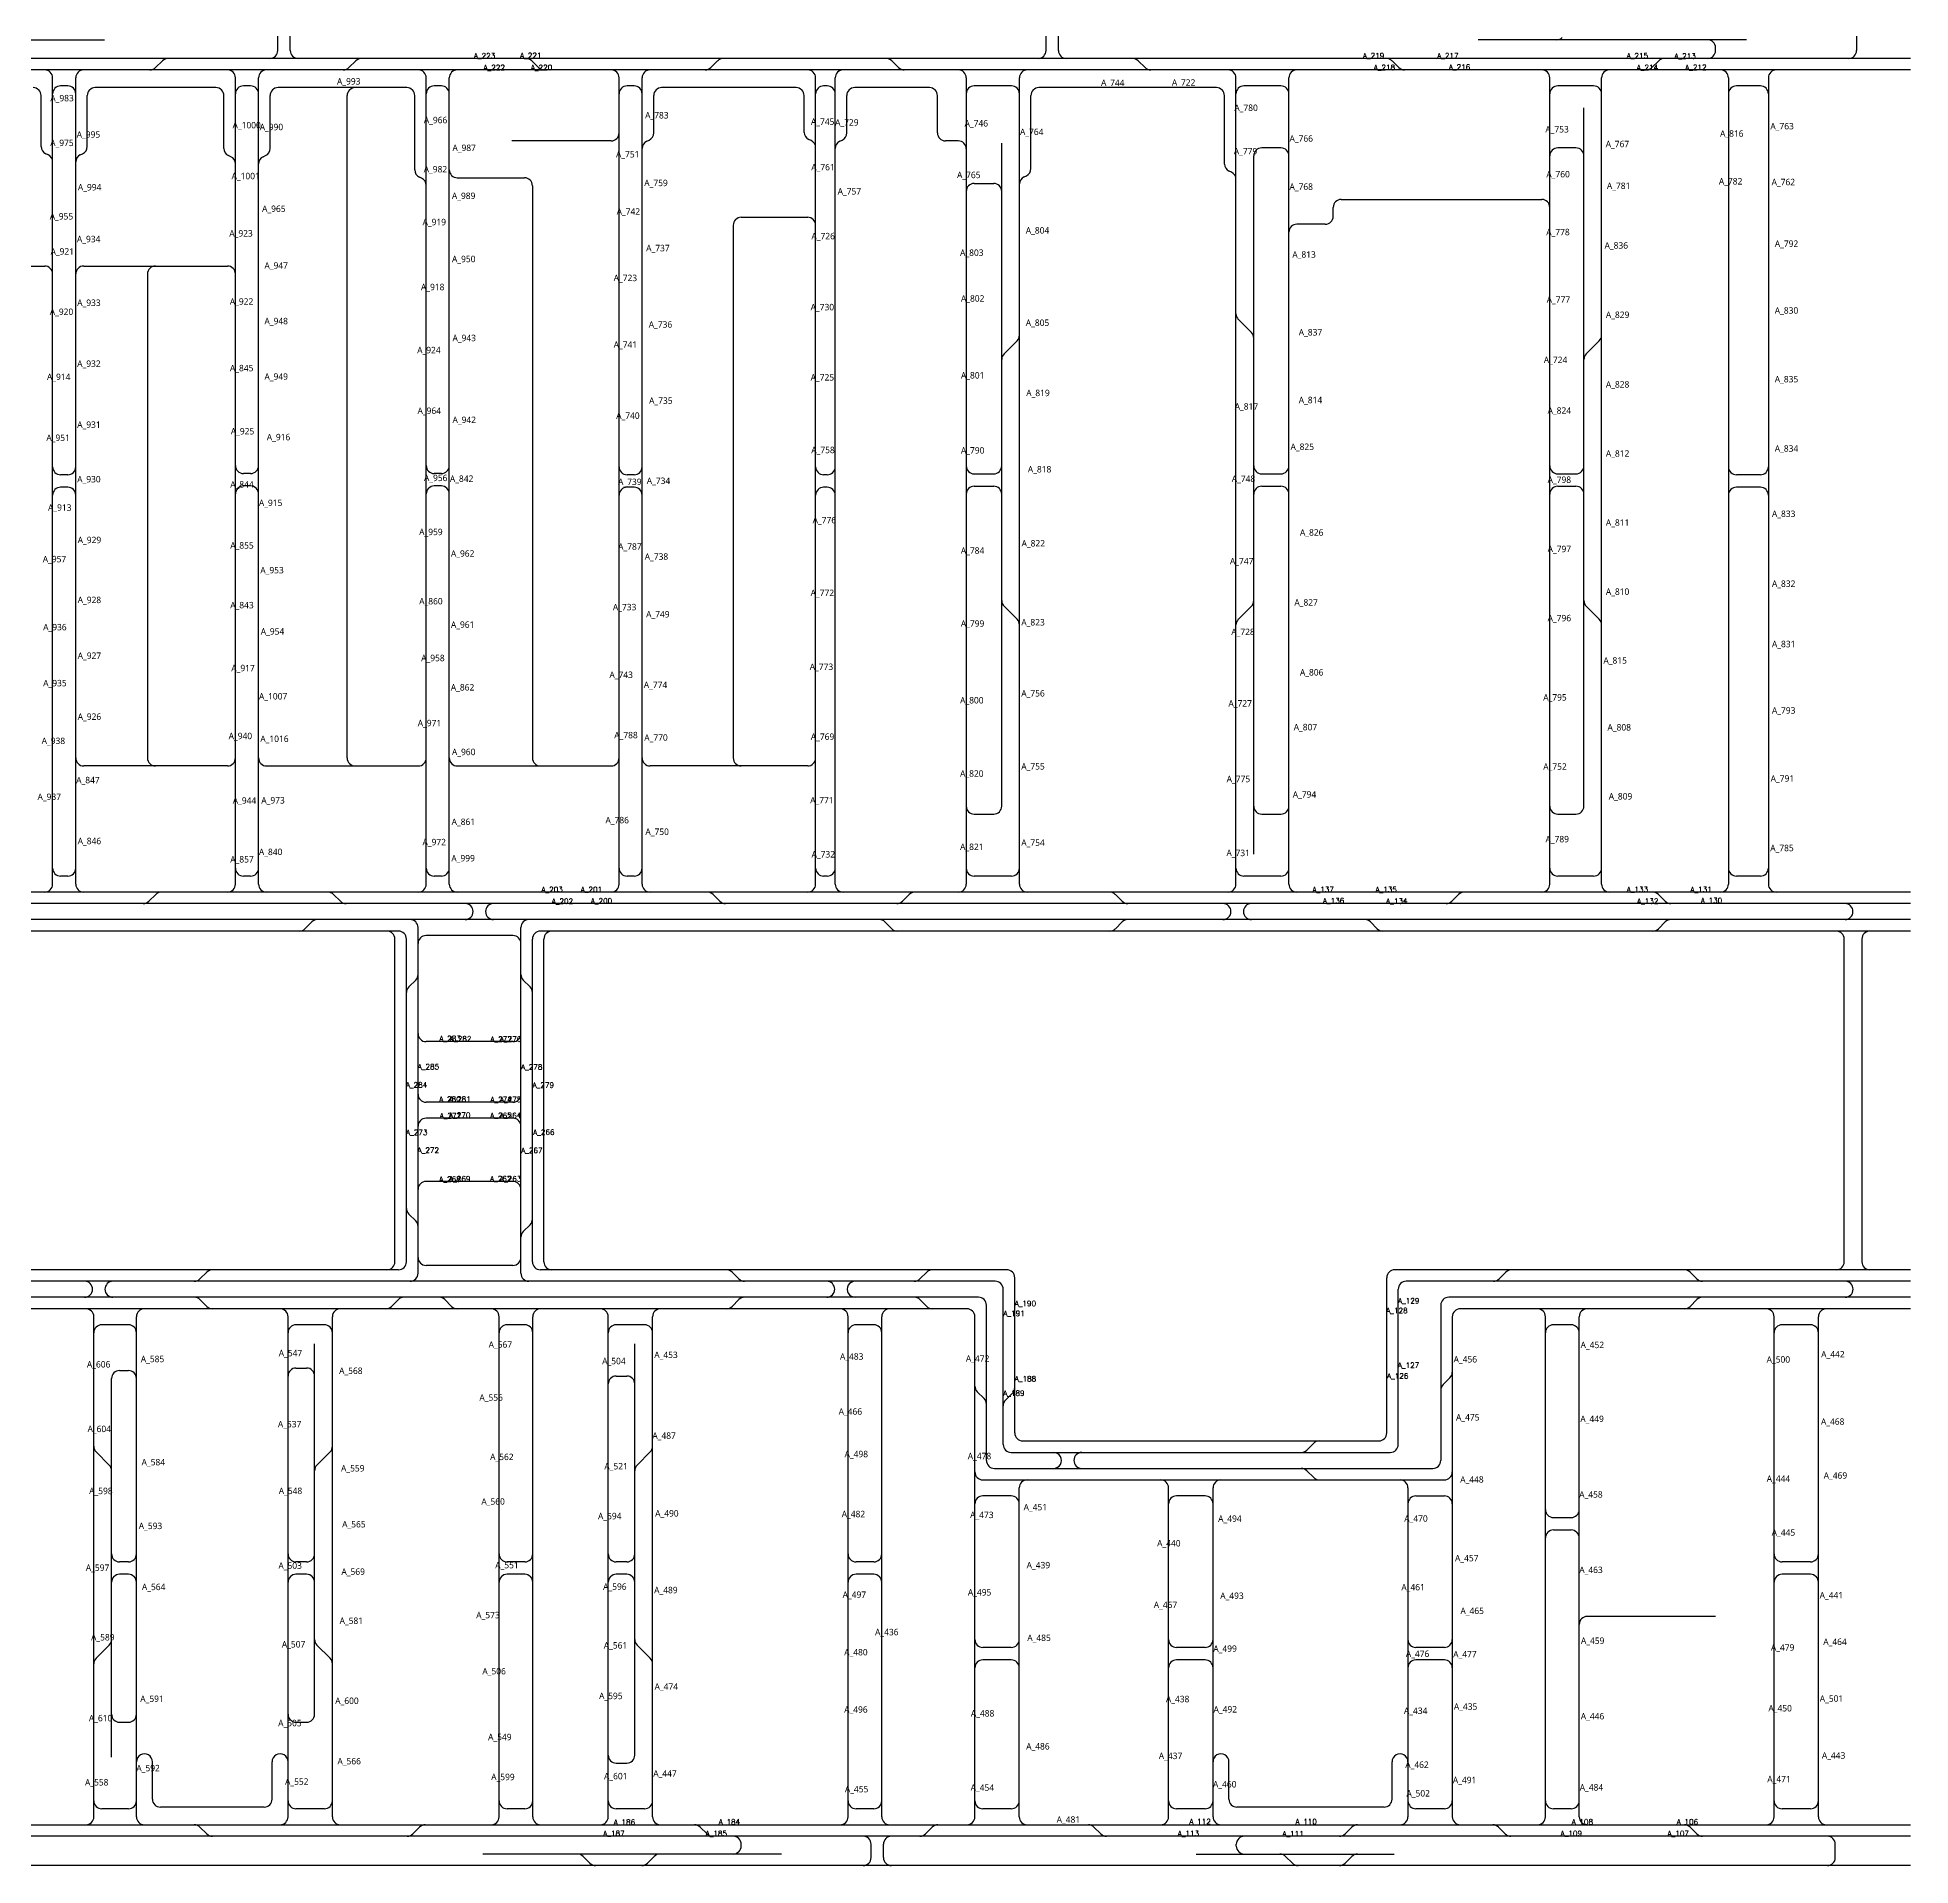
# Model space of a CAD drawing. Header units: millimetres. Extents: x 250 to 269971, y 125 to 199400.
# Drawn here: x 164363 to 269957, y 250 to 103350 of the extents above; entities that cross this region are included whole.
import ezdxf

# ---------------------------------------------------------------- set-up
doc = ezdxf.new("R2010")
doc.units = ezdxf.units.MM
doc.layers.add('_자동화_RJE_TEXT_STK(190519)', color=6, linetype='Continuous', lineweight=25)
for name, color, linetype in [('L2_AMHS_Rail Center(P2L 7F Lower)', 42, 'Continuous'), ('L3_SEMES_TL_RJE_TEXT', 7, 'Continuous'), ('설비코드', 7, 'Continuous')]:
    doc.layers.add(name, color=color, linetype=linetype)
doc.styles.add('USER1', font='TXT.SHX')
doc.styles.add('맑은고딕', font='malgun.ttf')

msp = doc.modelspace()

# ---------------------------------------------------------------- linework, layer by layer
at = {"layer": 'L2_AMHS_Rail Center(P2L 7F Lower)'}
for p, q in [((153361, 103218), (168144, 103218)), ((177913, 102618), (177913, 103418)), ((178613, 102618), (178613, 103418)), ((221220, 102618), (221220, 103418)), ((221920, 102618), (221920, 103418)), ((260701, 103218), (245573, 103218)), ((258966, 102618), (258966, 102768)), ((266917, 103418), (266917, 102618)), ((269957, 102168), (3550, 102168)), ((269957, 101518), (4200, 101518)), ((171025, 101650), (171410, 102036)), ((181924, 101650), (182309, 102036)), ((192610, 101650), (192225, 102036)), ((202325, 101650), (202709, 102036)), ((212910, 101650), (212525, 102036)), ((226801, 101650), (226416, 102036)), ((241109, 101650), (240725, 102036)), ((255376, 101650), (255761, 102036)), ((165220, 55600), (165220, 101068)), ((166070, 100618), (165670, 100618)), ((166520, 55600), (166520, 101068)), ((174426, 100518), (167620, 100518)), ((175526, 55600), (175526, 101068)), ((176376, 100618), (175976, 100618)), ((176826, 55600), (176826, 101068)), ((185182, 100518), (177926, 100518)), ((186282, 55600), (186282, 101068)), ((187132, 100618), (186732, 100618)), ((187582, 55600), (187582, 101068)), ((197152, 55600), (197152, 101068)), ((198002, 100618), (197602, 100618)), ((198452, 55600), (198452, 101068)), ((207134, 100518), (199552, 100518)), ((208234, 55600), (208234, 101068)), ((208884, 100618), (208684, 100618)), ((209334, 55600), (209334, 101068)), ((214651, 100518), (210434, 100518)), ((216721, 101068), (216721, 55600)), ((219271, 100618), (217171, 100618)), ((219721, 55600), (219721, 101068)), ((230830, 100518), (220821, 100518)), ((231930, 55600, 512), (231930, 101068, 512)), ((234460, 100618, 512), (232380, 100618, 512)), ((234910, 55600, 512), (234910, 101068, 512)), ((249622, 55600), (249622, 101068)), ((252092, 100618), (250072, 100618)), ((252542, 55600), (252542, 101068)), ((259694, 101068), (259694, 55600)), ((261492, 100618), (260144, 100618)), ((261942, 101068), (261942, 55600)), ((164570, 97203), (164570, 100068)), ((167170, 97203), (167170, 100068)), ((174876, 97092), (174876, 100068)), ((177476, 97092), (177476, 100068)), ((181822, 62713, 8826), (181822, 100068, 8826)), ((185632, 95877), (185632, 100068)), ((199102, 97968), (199102, 100068)), ((207584, 97998), (207584, 100068)), ((209984, 97968), (209984, 100068)), ((215101, 97968), (215101, 100068)), ((220371, 95962), (220371, 100068)), ((231280, 96211, 512), (231280, 100068, 512)), ((251542, 60000), (251542, 99383)), ((196702, 97518), (191100, 97518)), ((198712, 97499), (198842, 97560)), ((207974, 97529), (207844, 97590)), ((209594, 97499), (209724, 97560)), ((216271, 97518), (215551, 97518)), ((218721, 60000), (218721, 97383)), ((164961, 96734), (164830, 96795)), ((166780, 96734), (166911, 96795)), ((175266, 96624), (175136, 96684)), ((177086, 96624), (177216, 96684)), ((232930, 57285, 512), (232930, 96668, 512)), ((234460, 97118, 512), (233380, 97118, 512)), ((251092, 97118), (250072, 97118)), ((186022, 95409), (185892, 95470)), ((188032, 95439), (191815, 95439)), ((217171, 95118), (218271, 95118)), ((219980, 95493), (220111, 95554)), ((231670, 95743, 512), (231540, 95804, 512)), ((192265, 94989), (192265, 62713)), ((237862, 94216), (249172, 94216)), ((204039, 93206), (207784, 93206)), ((237412, 93267), (237412, 93766)), ((203589, 92756, 4503), (203589, 62713, 4503)), ((236962, 92817), (235360, 92817)), ((156224, 90459), (164770, 90459)), ((166970, 90459, -22), (175076, 90459)), ((170562, 90009), (170562, 62713)), ((232062, 87443, 512), (232798, 86707, 512)), ((218852, 85507), (219589, 86243)), ((251673, 85507), (252410, 86243)), ((166070, 78684), (165670, 78684)), ((176376, 78754), (175976, 78754)), ((187132, 78754), (186732, 78754)), ((198002, 78684), (197602, 78684)), ((208884, 78684), (208684, 78684)), ((217171, 78739), (218271, 78739)), ((233380, 78739, 512), (234460, 78739, 512)), ((250072, 78739), (251092, 78739)), ((261492, 78684), (260144, 78684)), ((261948, 78684), (261942, 78684)), ((166070, 77984), (165670, 77984)), ((176376, 78054), (175976, 78054)), ((187132, 78054), (186732, 78054)), ((198002, 77984), (197602, 77984)), ((208884, 77984), (208684, 77984)), ((217171, 78039), (218271, 78039)), ((233380, 78039, 512), (234460, 78039, 512)), ((250072, 78039), (251092, 78039)), ((261492, 77984), (260144, 77984)), ((218852, 71271), (219589, 70534)), ((232062, 70534, 512), (232798, 71271, 512)), ((251673, 71271), (252410, 70534)), ((175076, 62263), (166970, 62263)), ((177276, 62263), (185832, 62263)), ((188032, 62263), (196702, 62263)), ((207784, 62263), (198902, 62263)), ((217171, 59550), (218271, 59550)), ((233380, 59550, 512), (234460, 59550, 512)), ((250072, 59550), (251092, 59550)), ((166070, 56050), (165670, 56050)), ((176376, 56050), (175976, 56050)), ((187132, 56050), (186732, 56050)), ((198002, 56050), (197602, 56050)), ((208884, 56050), (208684, 56050)), ((219271, 56050), (217171, 56050)), ((234460, 56050, 512), (232380, 56050, 512)), ((252092, 56050), (250072, 56050)), ((261492, 56050), (260144, 56050)), ((261942, 56050), (261942, 56050)), ((269957, 55150), (12617, 55150)), ((170642, 54632), (171027, 55018)), ((181442, 54632), (181057, 55018)), ((202835, 54632), (202450, 55018)), ((213125, 54632), (213509, 55018)), ((225513, 54632), (225128, 55018)), ((244090, 54632), (244475, 55018)), ((256133, 54632), (255749, 55018)), ((269957, 54500), (13267, 54500)), ((269957, 53600), (13267, 53600)), ((184717, 52950), (127917, 52950)), ((179444, 53082), (179829, 53468)), ((185817, 33650), (185817, 53150)), ((191617, 33650), (191617, 53150)), ((269957, 52950), (192717, 52950)), ((212522, 53082), (212137, 53468)), ((225128, 53082), (225513, 53468)), ((239895, 53082), (239510, 53468)), ((255748, 53082), (256133, 53468)), ((184517, 34300), (184517, 52500)), ((185167, 34300), (185167, 52500)), ((191167, 52700), (186267, 52700)), ((192267, 34300), (192267, 52500)), ((192917, 34300), (192917, 52500)), ((266217, 34300), (266217, 52500)), ((267217, 52500), (267217, 34300)), ((185685, 50192), (185299, 49808)), ((191749, 50192), (192135, 49808)), ((191167, 46717), (186267, 46717)), ((191167, 43300), (186267, 43300)), ((191167, 42400), (186267, 42400)), ((191167, 38833), (186267, 38833)), ((185299, 36992), (185685, 36608)), ((192135, 36392), (191749, 36008)), ((184717, 33850), (127917, 33850)), ((191167, 34100), (186267, 34100)), ((219005, 33850), (192717, 33850)), ((269957, 33850), (240878, 33850)), ((218355, 33200), (34894, 33200)), ((173524, 33332), (173909, 33718)), ((203909, 33332), (203524, 33718)), ((214112, 33332), (214496, 33718)), ((218805, 24000), (218805, 32750)), ((219455, 24650), (219455, 33400)), ((240428, 24650), (240428, 33400)), ((241078, 24000), (241078, 32750)), ((269957, 33200), (241528, 33200)), ((247144, 33718), (246759, 33332)), ((257525, 33718), (257909, 33332)), ((217408, 32300), (34894, 32300)), ((173910, 31782), (173525, 32168)), ((184325, 31782), (184709, 32168)), ((187710, 31782), (187325, 32168)), ((203525, 31782), (203909, 32168)), ((214112, 32168), (214496, 31782)), ((217858, 23100), (217858, 31850)), ((243476, 31850), (243476, 23100)), ((269957, 32300), (243926, 32300)), ((257909, 32168), (257525, 31782)), ((216758, 31650), (33994, 31650)), ((167541, 3000), (167541, 31200)), ((169491, 30750), (167991, 30750)), ((169941, 3000), (169941, 31200)), ((178488, 3000), (178488, 31200)), ((180538, 30750), (178938, 30750)), ((180988, 3000), (180988, 31200)), ((190386, 3000), (190386, 31200)), ((191836, 30750), (190836, 30750)), ((192286, 3000), (192286, 31200)), ((196538, 3000), (196538, 31200)), ((198588, 30750, -3583), (196988, 30750, -3583)), ((199038, 3000), (199038, 31200)), ((210059, 3000), (210059, 31200)), ((211509, 30750), (210509, 30750)), ((211959, 3000), (211959, 31200)), ((217208, 22450), (217208, 31200)), ((244126, 31200), (244126, 3000)), ((269957, 31650), (244576, 31650)), ((249377, 3000, 1819), (249377, 31200, 1819)), ((250827, 30750, 1819), (249827, 30750, 1819)), ((251277, 3000), (251277, 31200)), ((262267, 3000), (262267, 31200)), ((264317, 30750), (262717, 30750)), ((264767, 3000), (264767, 31200)), ((179988, 8782), (179988, 29674)), ((198038, 6480), (198038, 29674)), ((168541, 6367), (168541, 27719)), ((168991, 28169), (169491, 28169)), ((178938, 28309), (179538, 28309)), ((196988, 27859, -3583), (197588, 27859, -3583)), ((243994, 27756), (243609, 27372)), ((217726, 26588), (217340, 26973)), ((219323, 26886), (218937, 26501)), ((168409, 22838), (167673, 23575)), ((180120, 22838), (180856, 23575)), ((198170, 22838), (198907, 23575)), ((219255, 23550), (240628, 23550)), ((219905, 24200), (239978, 24200)), ((236309, 24068), (235925, 23682)), ((217208, 3000), (217208, 22450)), ((218308, 22650), (243026, 22650)), ((236309, 22132), (235925, 22518)), ((217658, 22000), (243676, 22000)), ((219708, 3000), (219708, 21550)), ((228128, 3000), (228128, 21550)), ((230634, 3000), (230634, 21550)), ((241626, 21550), (241626, 3000)), ((219258, 21100), (217658, 21100)), ((230184, 21100), (228578, 21100)), ((242076, 21100), (243676, 21100)), ((249827, 19875), (250827, 19875)), ((249827, 19175), (250827, 19175)), ((169491, 17375), (168991, 17375)), ((179538, 17375), (178938, 17375)), ((191836, 17375), (190836, 17375)), ((197588, 17375, -3583), (196988, 17375, -3583)), ((211509, 17375), (210509, 17375)), ((264317, 17375), (262717, 17375)), ((169491, 16675), (168991, 16675)), ((179538, 16675), (178938, 16675)), ((191836, 16675), (190836, 16675)), ((197588, 16675, -3583), (196988, 16675, -3583)), ((211509, 16675), (210509, 16675)), ((264317, 16675), (262717, 16675)), ((258956, 14298), (251727, 14298)), ((167673, 11944), (168409, 12681)), ((180856, 11944), (180120, 12681)), ((198907, 11944), (198170, 12681)), ((219258, 12550), (217658, 12550)), ((219258, 11850), (217658, 11850)), ((230184, 12550), (228578, 12550)), ((230184, 11850), (228578, 11850)), ((243676, 12550), (242074, 12550)), ((243676, 11850), (242074, 11850)), ((168991, 8332), (169491, 8332)), ((178938, 8332), (179538, 8332)), ((170841, 4000), (170841, 6100)), ((177588, 4000), (177588, 6100)), ((196988, 6030), (197588, 6030)), ((231534, 4000), (231534, 6100)), ((240726, 4000), (240726, 6100)), ((169491, 3450), (167991, 3450)), ((177138, 3550), (171291, 3550)), ((180538, 3450), (178938, 3450)), ((191836, 3450), (190836, 3450)), ((198588, 3450, -3583), (196988, 3450, -3583)), ((211509, 3450), (210509, 3450)), ((219258, 3450), (217658, 3450)), ((230184, 3450), (228578, 3450)), ((240276, 3550), (231984, 3550)), ((243676, 3450), (242076, 3450)), ((250827, 3450, 1819), (249827, 3450, 1819)), ((264317, 3450), (262717, 3450)), ((34817, 2550), (269957, 2550)), ((173909, 2032), (173525, 2418)), ((185525, 2032), (185909, 2418)), ((202110, 2032), (201725, 2418)), ((214424, 2032), (214809, 2418)), ((224309, 2032), (223925, 2418)), ((238078, 2032), (238463, 2418)), ((247110, 2032), (246725, 2418)), ((257910, 2032), (257525, 2418)), ((269957, 1900), (38617, 1900)), ((204035, 1349), (204035, 1450)), ((211357, 700), (211357, 1450)), ((212057, 700), (212057, 1450)), ((231949, 1349), (231949, 1450)), ((265717, 699), (265717, 1450)), ((269957, 250), (33917, 250)), ((206300, 900), (189463, 900)), ((195509, 382), (195124, 768)), ((198751, 382), (199136, 768)), ((229684, 900), (240849, 900)), ((235109, 382), (234725, 768)), ((238078, 382), (238464, 768))]:
    msp.add_line(p, q, dxfattribs=at)
for centre, start, end in [((177463, 102618), 270, 0), ((179063, 102618), 180, 270), ((220770, 102618), 270, 0), ((222370, 102618), 180, 270), ((250006, 103668), 270, 314.99855), ((258516, 102768), 0, 90), ((258516, 102618), 270, 0), ((266467, 102618), 270, 0), ((164770, 101068), 0, 90), ((166970, 101068), 90, 180), ((170706, 101968), 270, 315.06019), ((171728, 101718), 90, 135.06019), ((175076, 101068), 0, 90), ((177276, 101068), 90, 180), ((181606, 101968), 270, 315.06019), ((182628, 101718), 90, 135.06019), ((185832, 101068), 0, 90), ((188032, 101068), 90, 180), ((191906, 101718), 44.93981, 90), ((192928, 101968), 224.93981, 270), ((196702, 101068), 0, 90), ((198902, 101068), 90, 180), ((202006, 101968), 270, 315.06019), ((203028, 101718), 90, 135.06019), ((207784, 101068), 0, 90), ((209784, 101068), 90, 180), ((212206, 101718), 44.93981, 90), ((213228, 101968), 224.93981, 270), ((216271, 101068), 0, 90), ((220171, 101068), 90, 180), ((226098, 101718), 44.93981, 90), ((227120, 101968), 224.93981, 270), ((231480, 101068, 512), 0, 90), ((235360, 101068, 512), 90, 180), ((240406, 101718), 44.93981, 90), ((241428, 101968), 224.93981, 270), ((249172, 101068), 0, 90), ((252992, 101068), 90, 180), ((255058, 101968), 270, 315.06019), ((256080, 101718), 90, 135.06019), ((259244, 101068), 0, 90), ((262392, 101068), 90, 180), ((164120, 100068), 0, 90), ((165670, 100168), 90, 180), ((166070, 100168), 0, 90), ((167620, 100068), 90, 180), ((174426, 100068), 0, 90), ((175976, 100168), 90, 180), ((176376, 100168), 0, 90), ((177926, 100068), 90, 180), ((182272, 100068, 8826), 90, 180), ((185182, 100068), 0, 90), ((186732, 100168), 90, 180), ((187132, 100168), 0, 90), ((197602, 100168), 90, 180), ((198002, 100168), 0, 90), ((199552, 100068), 90, 180), ((207134, 100068), 0, 90), ((208684, 100168), 90, 180), ((208884, 100168), 0, 90), ((210434, 100068), 90, 180), ((214651, 100068), 0, 90), ((217171, 100168), 90, 180), ((219271, 100168), 0, 90), ((220821, 100068), 90, 180), ((230830, 100068), 0, 90), ((232380, 100168, 512), 90, 180), ((234460, 100168, 512), 0, 90), ((250072, 100168), 90, 180), ((252092, 100168), 0, 90), ((260144, 100168), 90, 180), ((261492, 100168), 0, 90), ((165020, 97203), 180, 245), ((166720, 97203), 295, 0), ((196702, 97968), 270, 0), ((198902, 97092), 115, 180), ((198652, 97968), 295, 0), ((208034, 97998), 180, 245), ((207784, 97122), 0, 65), ((209784, 97092), 115, 180), ((209534, 97968), 295, 0), ((215551, 97968), 180, 270), ((216271, 97068), 0, 90), ((164770, 96327), 0, 65), ((166970, 96327), 115, 180), ((175326, 97092), 180, 245), ((175076, 96216), 0, 65), ((177276, 96216), 115, 180), ((177026, 97092), 295, 0), ((231730, 96212, 512), 180, 245), ((233380, 96668, 512), 90, 180), ((234460, 96668, 512), 0, 90), ((250072, 96668), 90, 180), ((251092, 96668), 0, 90), ((186082, 95877), 180, 245), ((185832, 95001), 0, 65), ((188032, 95889), 180, 270), ((191815, 94989), 0, 90), ((217171, 94668), 90, 180), ((218271, 94668), 0, 90), ((220171, 95085), 115, 180), ((219921, 95962), 295, 0), ((231480, 95335, 512), 0, 65), ((237862, 93766), 90, 180), ((249172, 93766), 0, 90), ((204039, 92756, 4503), 90, 180), ((207784, 92756), 0, 90), ((236962, 93267), 270, 0), ((235360, 92367, 512), 90, 180), ((164770, 90009), 0, 90), ((166970, 90009), 90, 180), ((171012, 90009), 90, 180), ((175076, 90009), 0, 90), ((232380, 87762, 512), 180, 224.99988), ((232480, 86389, 512), 0, 44.99988), ((219271, 86562), 315.00012, 0), ((252092, 86562), 315.00012, 0), ((219171, 85189), 135.00012, 180), ((251992, 85189), 135.00012, 180), ((175976, 79204), 180, 270), ((176376, 79204), 270, 0), ((186732, 79204), 180, 270), ((187132, 79204), 270, 0), ((165670, 79134), 180, 270), ((166070, 79134), 270, 0), ((197602, 79134), 180, 270), ((198002, 79134), 270, 0), ((208684, 79134), 180, 270), ((208884, 79134), 270, 0), ((217171, 79189), 180, 270), ((218271, 79189), 270, 0), ((233380, 79189, 512), 180, 270), ((234460, 79189, 512), 270, 0), ((250072, 79189), 180, 270), ((251092, 79189), 270, 0), ((260144, 79134), 180, 270), ((261492, 79134), 270, 0), ((165670, 77534), 90, 180), ((166070, 77534), 0, 90), ((175976, 77604), 90, 180), ((176376, 77604), 0, 90), ((186732, 77604), 90, 180), ((187132, 77604), 0, 90), ((197602, 77534), 90, 180), ((198002, 77534), 0, 90), ((208684, 77534), 90, 180), ((208884, 77534), 0, 90), ((217171, 77589), 90, 180), ((218271, 77589), 0, 90), ((233380, 77589, 512), 90, 180), ((234460, 77589, 512), 0, 90), ((250072, 77589), 90, 180), ((251092, 77589), 0, 90), ((260144, 77534), 90, 180), ((261492, 77534), 0, 90), ((219171, 71589), 180, 224.99988), ((232480, 71589, 512), 315.00012, 0), ((251992, 71589), 180, 224.99988), ((219271, 70216), 0, 44.99988), ((232380, 70216, 512), 135.00012, 180), ((252092, 70216), 0, 44.99988), ((166970, 62713), 180, 270), ((171012, 62713), 180, 270), ((175076, 62713), 270, 0), ((177276, 62713), 180, 270), ((182272, 62713, 8826), 180, 270), ((185832, 62713), 270, 0), ((188032, 62713), 180, 270), ((192715, 62713), 180, 270), ((196702, 62713), 270, 0), ((198902, 62713, -30362), 180, 270), ((204039, 62713, 4503), 180, 270), ((207784, 62713), 270, 0), ((217171, 60000), 180, 270), ((218271, 60000), 270, 0), ((233380, 60000, 512), 180, 270), ((234460, 60000, 512), 270, 0), ((250072, 60000), 180, 270), ((251092, 60000), 270, 0), ((165670, 56500), 180, 270), ((166070, 56500), 270, 0), ((175976, 56500), 180, 270), ((176376, 56500), 270, 0), ((186732, 56500), 180, 270), ((187132, 56500), 270, 0), ((197602, 56500), 180, 270), ((198002, 56500), 270, 0), ((208684, 56500), 180, 270), ((208884, 56500), 270, 0), ((217171, 56500), 180, 270), ((219271, 56500), 270, 0), ((232380, 56500, 512), 180, 270), ((234460, 56500, 512), 270, 0), ((250072, 56500), 180, 270), ((252092, 56500), 270, 0), ((260144, 56500), 180, 270.00017), ((261492, 56500), 270.00017, 0), ((164770, 55600), 270, 0), ((166970, 55600), 180, 270), ((171346, 54700), 90, 135.06019), ((175076, 55600), 270, 0), ((177276, 55600), 180, 270), ((180738, 54700), 44.93981, 90), ((185832, 55600), 270, 0), ((188032, 55600), 180, 270), ((196702, 55600), 270, 0), ((198902, 55600), 180, 270), ((202131, 54700), 44.93981, 90), ((207784, 55600), 270, 0), ((209784, 55600), 180, 270), ((213828, 54700), 90, 135.06019), ((216271, 55600), 270, 0), ((220171, 55600), 180, 270), ((224809, 54700), 44.93981, 90), ((231480, 55600, 512), 270, 0), ((235360, 55600, 512), 180, 270), ((244793, 54700), 90, 135.06019), ((249172, 55600), 270, 0), ((252992, 55600), 180, 270), ((255430, 54700), 44.93981, 90), ((259244, 55600), 270, 0), ((262392, 55600), 180, 270), ((170324, 54950), 270, 315.06019), ((181760, 54950), 224.93981, 270), ((188474, 54050), 270, 89.99996), ((190074, 54050), 90, 270), ((203153, 54950), 224.93981, 270), ((212806, 54950), 270, 315.06019), ((225831, 54950), 224.93981, 270), ((231197, 54050), 270, 89.99996), ((232797, 54050), 90, 270), ((243771, 54950), 270, 315.06019), ((256452, 54950), 224.93981, 270), ((266263, 54050), 270, 89.99996), ((179126, 53400), 270, 315.06019), ((180148, 53150), 90, 135.06019), ((184067, 52500), 0, 90), ((184717, 52500), 0, 90), ((185367, 53150), 0, 90), ((192067, 53150), 90, 180), ((192717, 52500), 90, 180), ((193367, 52500), 90, 180), ((211819, 53150), 44.93981, 90), ((212841, 53400), 224.93981, 270), ((224809, 53400), 270, 315.06019), ((225831, 53150), 90, 135.06019), ((239192, 53150), 44.93981, 90), ((240213, 53400), 224.93981, 270), ((255429, 53400), 270, 315.06019), ((256451, 53150), 90, 135.06019), ((265767, 52500), 0, 90), ((267667, 52500), 90, 180), ((186267, 52250), 90, 180), ((191167, 52250), 0, 90), ((185617, 49489), 134.93981, 180), ((185367, 50511), 314.93981, 0), ((192067, 50511), 180, 225.06019), ((191817, 49489), 0, 45.06019), ((186267, 47167), 180, 270), ((191167, 47167), 270, 0), ((186267, 43750), 180, 270), ((191167, 43750), 270, 0), ((186267, 41950), 90, 180), ((191167, 41950), 0, 90), ((186267, 38383), 90, 180), ((191167, 38383), 0, 90), ((185617, 37311), 180, 225.06019), ((185367, 36289), 0, 45.06019), ((192067, 35689), 134.93981, 180), ((191817, 36711), 314.93981, 0), ((174228, 33400), 90, 135.06019), ((184067, 34300), 270, 0), ((184717, 34300), 270, 0), ((186267, 34550), 180, 270), ((191167, 34550), 270, 0), ((192717, 34300), 180, 270), ((193367, 34300), 180, 270), ((203206, 33400), 44.93981, 90), ((214815, 33400), 90, 135.06019), ((219005, 33400), 0, 90), ((240878, 33400), 90, 180), ((247463, 33400), 90, 135.06019), ((257206, 33400), 44.93981, 90), ((265767, 34300), 270, 0), ((267667, 34300), 180, 270), ((167019, 32750), 270, 89.99996), ((168619, 32750), 90, 270), ((173206, 33650), 270, 315.06019), ((185367, 33650), 270, 0), ((192067, 33650), 180, 270), ((204228, 33650), 224.93981, 270), ((208856, 32750), 270, 89.99996), ((210456, 32750), 89.62183, 270.37817), ((213793, 33650), 270, 315.06019), ((218355, 32750), 0, 90), ((241528, 32750), 90, 180), ((246441, 33650), 270, 315.06019), ((258228, 33650), 224.93981, 270), ((266267, 32750), 270, 89.99996), ((173206, 31850), 44.93981, 90), ((174228, 32100), 224.93981, 270), ((184006, 32100), 270, 315.06019), ((185028, 31850), 90, 135.06019), ((187006, 31850), 44.93981, 90), ((188028, 32100), 224.93981, 270), ((203206, 32100), 270, 315.06019), ((204228, 31850), 90, 135.06019), ((213793, 31850), 44.93981, 90), ((214815, 32100), 224.93981, 270), ((217408, 31850), 0, 90), ((243926, 31850), 90, 180), ((257206, 32100), 270, 315.06019), ((258228, 31850), 90, 135.06019), ((167091, 31200), 0, 90), ((167991, 30300), 90, 180), ((169491, 30300), 0, 90), ((170391, 31200), 90, 180), ((178038, 31200), 0, 90), ((178938, 30300), 90, 180), ((180538, 30300), 0, 90), ((181438, 31200), 90, 180), ((189936, 31200), 0, 90), ((190836, 30300), 90, 180), ((191836, 30300), 0, 90), ((192736, 31200), 90, 180), ((196088, 31200), 0, 90), ((196988, 30300), 90, 180), ((198588, 30300), 0, 90), ((199488, 31200), 90, 180), ((209609, 31200), 0, 90), ((210509, 30300), 90, 180), ((211509, 30300), 0, 90), ((212409, 31200), 90, 180), ((216758, 31200), 0, 90), ((244576, 31200), 90, 180), ((248927, 31200, 1819), 0, 90), ((249827, 30300, 1819), 90, 180), ((250827, 30300), 0, 90), ((251727, 31200), 90, 180), ((261817, 31200), 0, 90), ((262717, 30300), 90, 180), ((264317, 30300), 0, 90), ((265217, 31200), 90, 180), ((168991, 27719), 90, 180), ((169491, 27719), 0, 90), ((178938, 27859), 90, 180), ((179538, 27859), 0, 90), ((196988, 27409), 90, 180), ((197588, 27409), 0, 90), ((243676, 28075), 314.93981, 0), ((217658, 27292), 180, 225.06019), ((217408, 26270), 0, 45.06019), ((219255, 26182), 134.93981, 180), ((219005, 27204), 314.93981, 0), ((243926, 27053), 134.93981, 180), ((219905, 24650), 180, 270), ((239978, 24650), 270, 0), ((167991, 23893), 180, 224.99988), ((180538, 23893), 315.00012, 0), ((198588, 23893), 315.00012, 0), ((219255, 24000), 180, 270), ((221643, 23100), 270, 90.00002), ((223243, 23100), 90, 270), ((235606, 24000), 270, 315.06019), ((236628, 23750), 90, 135.06019), ((240628, 24000), 270, 0), ((168091, 22520), 0, 44.99988), ((180438, 22520), 135.00012, 180), ((198488, 22520), 135.00012, 180), ((217658, 22450), 180, 270), ((218308, 23100), 180, 270), ((235606, 22200), 44.93981, 90), ((243026, 23100), 270, 0), ((243676, 22450), 270, 0), ((220158, 21550), 90, 180), ((227678, 21550), 0, 90), ((231084, 21550), 90, 180), ((236628, 22450), 224.93981, 270), ((241176, 21550), 0, 90), ((217658, 20650), 90, 180), ((219258, 20650), 0, 90), ((228578, 20650), 90, 180), ((230184, 20650), 0, 90), ((242076, 20650), 90, 180), ((243676, 20650), 0, 90), ((249827, 20325, 1819), 180, 270), ((250827, 20325), 270, 0), ((249827, 18725, 1819), 90, 180), ((250827, 18725), 0, 90), ((168991, 17825), 180, 270), ((169491, 17825), 270, 0), ((178938, 17825), 180, 270), ((179538, 17825), 270, 0), ((190836, 17825), 180, 270), ((191836, 17825), 270, 0), ((196988, 17825), 180, 270), ((197588, 17825), 270, 0), ((210509, 17825), 180, 270), ((211509, 17825), 270, 0), ((262717, 17825), 180, 270), ((264317, 17825), 270, 0), ((168991, 16225), 90, 180), ((169491, 16225), 0, 90), ((178938, 16225), 90, 180), ((179538, 16225), 0, 90), ((190836, 16225), 90, 180), ((191836, 16225), 0, 90), ((196988, 16225), 90, 180), ((197588, 16225), 0, 90), ((210509, 16225), 90, 180), ((211509, 16225), 0, 90), ((262717, 16225), 90, 180), ((264317, 16225), 0, 90), ((251727, 13848), 90, 180), ((168091, 12999), 315.00012, 0), ((180438, 12999), 180, 224.99988), ((198488, 12999), 180, 224.99988), ((217658, 13000), 180, 270), ((219258, 13000), 270, 0), ((228578, 13000), 180, 270), ((230184, 13000), 270, 0), ((242074, 13000), 180, 270), ((243676, 13000), 270, 0), ((167991, 11626), 135.00012, 180), ((180538, 11626), 0, 44.99988), ((198588, 11626), 0, 44.99988), ((217658, 11400), 90, 180), ((219258, 11400), 0, 90), ((228578, 11400), 90, 180), ((230184, 11400), 0, 90), ((242074, 11400), 90, 180), ((243676, 11400), 0, 90), ((168991, 8782), 180, 270), ((169491, 8782), 270, 0), ((178938, 8782), 180, 270), ((179538, 8782), 270, 0), ((170391, 6100), 0, 180.00002), ((178038, 6100), 0, 180.00002), ((196988, 6480, 3583), 180, 270), ((197588, 6480, -2690), 270, 0), ((231084, 6100), 0, 180.00002), ((241176, 6100), 0, 180.00002), ((167991, 3900), 180, 270), ((169491, 3900), 270, 0), ((171291, 4000), 180, 270), ((177138, 4000), 270, 0), ((178938, 3900), 180, 270), ((180538, 3900), 270, 0), ((190836, 3900), 180, 270), ((191836, 3900), 270, 0), ((196988, 3900), 180, 270), ((198588, 3900), 270, 0), ((210509, 3900), 180, 270), ((211509, 3900), 270, 0), ((217658, 3900), 180, 270), ((219258, 3900), 270, 0), ((228578, 3900), 180, 270), ((230184, 3900), 270, 0), ((231984, 4000), 180, 270), ((240276, 4000), 270, 0), ((242076, 3900), 180, 270), ((243676, 3900), 270, 0), ((249827, 3900, 1819), 180, 270), ((250827, 3900), 270, 0), ((262717, 3900), 180, 270), ((264317, 3900), 270, 0), ((167091, 3000), 270, 0), ((170391, 3000), 180, 270), ((173206, 2100), 44.93981, 90), ((178038, 3000), 270, 0), ((181438, 3000), 180, 270), ((186228, 2100), 90, 135.06019), ((189936, 3000), 270, 0), ((192736, 3000), 180, 270), ((196088, 3000), 270, 0), ((199488, 3000), 180, 270), ((201406, 2100), 44.93981, 90), ((209609, 3000), 270, 0), ((212409, 3000), 180, 270), ((215128, 2100), 90, 135.06019), ((216758, 3000), 270, 0), ((220158, 3000), 180, 270), ((223606, 2100), 44.93981, 90), ((227678, 3000), 270, 0), ((231084, 3000), 180, 270), ((238782, 2100), 90, 135.06019), ((241176, 3000), 270, 0), ((244576, 3000), 180, 270), ((246406, 2100), 44.93981, 90), ((248927, 3000, 1819), 270, 0), ((251727, 3000), 180, 270), ((257206, 2100), 44.93981, 90), ((261817, 3000), 270, 0), ((265217, 3000), 180, 270), ((174228, 2350), 224.93981, 270), ((185206, 2350), 270, 315.06019), ((202428, 2350), 224.93981, 270), ((203585, 1450), 359.99866, 90), ((203585, 1350), 270, 0), ((210907, 1450), 0, 90), ((212507, 1450), 90, 180), ((214106, 2350), 270, 315.06019), ((224628, 2350), 224.93981, 270), ((232399, 1450), 90, 180), ((232399, 1350), 180, 270), ((237760, 2350), 270, 315.06019), ((247428, 2350), 224.93981, 270), ((258228, 2350), 224.93981, 270), ((265267, 1450), 0, 90), ((194806, 450), 44.93981, 90), ((195828, 700), 224.93981, 270), ((198433, 700), 270, 315.06019), ((199455, 450), 90, 135.06019), ((210907, 700), 270, 0), ((212507, 700), 180, 270), ((234406, 450), 44.93981, 90), ((235428, 700), 224.93981, 270), ((237760, 700), 270, 314.99855), ((238782, 450), 90, 134.99855), ((265267, 700), 270, 0)]:
    msp.add_arc(centre, 450, start, end, dxfattribs=at)

# ---------------------------------------------------------------- texts
at = {"layer": '_자동화_RJE_TEXT_STK(190519)', "style": 'USER1'}
for s, p in [('A_223', (188963, 102166)), ('A_221', (191569, 102179)), ('A_219', (239082, 102169)), ('A_217', (243270, 102170)), ('A_215', (253952, 102166)), ('A_213', (256642, 102153)), ('A_222', (189508, 101498)), ('A_220', (192176, 101504)), ('A_218', (239692, 101510)), ('A_216', (243930, 101529)), ('A_214', (254523, 101507)), ('A_212', (257251, 101513)), ('A_203', (192772, 55142)), ('A_201', (194989, 55148)), ('A_137', (236240, 55143)), ('A_135', (239793, 55143)), ('A_133', (253953, 55154)), ('A_131', (257546, 55145)), ('A_202', (193352, 54486)), ('A_200', (195556, 54500)), ('A_136', (236826, 54515)), ('A_134', (240392, 54496)), ('A_132', (254538, 54490)), ('A_130', (258132, 54530)), ('A_190', (219450, 31797)), ('A_128', (240399, 31399)), ('A_129', (241065, 31949)), ('A_191', (218815, 31241)), ('A_127', (241055, 28312)), ('A_188', (219458, 27554)), ('A_126', (240441, 27709)), ('A_189', (218802, 26739)), ('A_187', (196259, 1913)), ('A_186', (196850, 2548)), ('A_185', (202029, 1905)), ('A_184', (202771, 2558)), ('A_113', (228642, 1904)), ('A_112', (229302, 2576)), ('A_111', (234541, 1892)), ('A_110', (235282, 2576)), ('A_109', (250229, 1912)), ('A_108', (250851, 2563)), ('A_107', (256256, 1905)), ('A_106', (256776, 2563))]:
    msp.add_text(s, height=300, dxfattribs=at).set_placement(p)
at = {"layer": 'L3_SEMES_TL_RJE_TEXT', "style": 'USER1'}
for s, p in [('A_283', (187021, 46740)), ('A_282', (187620, 46729)), ('A_277', (189894, 46710)), ('A_276', (190429, 46710)), ('A_285', (185801, 45154)), ('A_278', (191620, 45136)), ('A_284', (185129, 44124)), ('A_279', (192275, 44118)), ('A_280', (187014, 43322)), ('A_281', (187581, 43322)), ('A_274', (189894, 43300)), ('A_275', (190433, 43300)), ('A_271', (187036, 42390)), ('A_270', (187560, 42412)), ('A_265', (189890, 42404)), ('A_264', (190428, 42404)), ('A_273', (185141, 41449)), ('A_266', (192305, 41459)), ('A_272', (185794, 40443)), ('A_267', (191630, 40433)), ('A_268', (187015, 38808)), ('A_269', (187567, 38828)), ('A_262', (189873, 38836)), ('A_263', (190434, 38827))]:
    msp.add_text(s, height=300, dxfattribs=at).set_placement(p)
at = {"layer": '설비코드', "lineweight": -3, "style": '맑은고딕'}
for s, p in [('A_993', (181249, 100695)), ('A_744', (224323, 100613)), ('A_722', (228315, 100626)), ('A_983', (165087, 99746)), ('A_780', (231836, 99203)), ('A_1000', (175361, 98221)), ('A_990', (176890, 98119)), ('A_966', (186144, 98510)), ('A_783', (198619, 98780)), ('A_745', (207966, 98419)), ('A_729', (209329, 98376)), ('A_746', (216628, 98326)), ('A_764', (219753, 97845)), ('A_753', (249370, 97990)), ('A_763', (262055, 98165)), ('A_975', (165080, 97223)), ('A_995', (166575, 97695)), ('A_987', (187757, 96944)), ('A_766', (234947, 97471)), ('A_767', (252771, 97159)), ('A_816', (259219, 97749)), ('A_982', (186138, 95738)), ('A_751', (196977, 96580)), ('A_761', (207986, 95854)), ('A_779', (231806, 96752)), ('A_994', (166641, 94721)), ('A_1001', (175305, 95353)), ('A_759', (198571, 94965)), ('A_765', (216203, 95414)), ('A_768', (234944, 94754)), ('A_760', (249427, 95458)), ('A_781', (252840, 94801)), ('A_782', (259152, 95056)), ('A_762', (262125, 95014)), ('A_989', (187726, 94236)), ('A_757', (209473, 94492)), ('A_955', (165054, 93082)), ('A_965', (177026, 93507)), ('A_919', (186072, 92758)), ('A_742', (197015, 93355)), ('A_934', (166587, 91799)), ('A_923', (175177, 92120)), ('A_726', (207996, 91965)), ('A_804', (220079, 92289)), ('A_778', (249420, 92193)), ('A_792', (262304, 91537)), ('A_921', (165101, 91101)), ('A_950', (187732, 90675)), ('A_737', (198679, 91291)), ('A_803', (216375, 91029)), ('A_813', (235106, 90928)), ('A_836', (252708, 91438)), ('A_947', (177159, 90304)), ('A_723', (196845, 89606)), ('A_918', (185983, 89095)), ('A_802', (216424, 88448)), ('A_777', (249444, 88385)), ('A_920', (165057, 87697)), ('A_933', (166603, 88207)), ('A_922', (175207, 88275)), ('A_730', (207950, 87961)), ('A_829', (252781, 87527)), ('A_830', (262304, 87771)), ('A_948', (177160, 87173)), ('A_943', (187761, 86220)), ('A_736', (198823, 86982)), ('A_805', (220079, 87080)), ('A_837', (235467, 86541)), ('A_924', (185770, 85537)), ('A_741', (196845, 85846)), ('A_932', (166603, 84769)), ('A_845', (175213, 84520)), ('A_801', (216424, 84115)), ('A_724', (249282, 84985)), ('A_914', (164898, 84027)), ('A_949', (177160, 84043)), ('A_725', (207950, 84000)), ('A_819', (220106, 83121)), ('A_828', (252781, 83599)), ('A_835', (262304, 83896)), ('A_964', (185789, 82114)), ('A_735', (198842, 82688)), ('A_817', (231856, 82360)), ('A_814', (235467, 82720)), ('A_824', (249497, 82127)), ('A_931', (166603, 81331)), ('A_925', (175262, 80961)), ('A_942', (187761, 81603)), ('A_740', (196988, 81840)), ('A_951', (164864, 80592)), ('A_916', (177292, 80629)), ('A_758', (207987, 79904)), ('A_825', (235006, 80084)), ('A_834', (262304, 79986)), ('A_790', (216424, 79881)), ('A_812', (252781, 79703)), ('A_930', (166603, 78254)), ('A_844', (175231, 77959)), ('A_956', (186151, 78329)), ('A_842', (187613, 78283)), ('A_739', (197096, 78107)), ('A_734', (198711, 78166)), ('A_818', (220195, 78816)), ('A_748', (231690, 78280)), ('A_798', (249497, 78225)), ('A_915', (176845, 76923)), ('A_913', (164958, 76656)), ('A_776', (208063, 75946)), ('A_811', (252781, 75808)), ('A_833', (262143, 76304)), ('A_929', (166630, 74829)), ('A_959', (185881, 75282)), ('A_822', (219842, 74641)), ('A_826', (235535, 75250)), ('A_957', (164661, 73749)), ('A_855', (175231, 74521)), ('A_962', (187671, 74063)), ('A_787', (197099, 74455)), ('A_738', (198597, 73891)), ('A_784', (216417, 74229)), ('A_747', (231589, 73634)), ('A_797', (249498, 74323)), ('A_953', (176926, 73125)), ('A_928', (166630, 71447)), ('A_772', (207947, 71843)), ('A_810', (252781, 71913)), ('A_832', (262143, 72362)), ('A_843', (175231, 71153)), ('A_860', (185883, 71374)), ('A_733', (196801, 71042)), ('A_749', (198675, 70639)), ('A_827', (235222, 71306)), ('A_796', (249498, 70421)), ('A_936', (164684, 69912)), ('A_954', (176951, 69671)), ('A_961', (187671, 70052)), ('A_799', (216417, 70114)), ('A_823', (219828, 70187)), ('A_728', (231665, 69647)), ('A_927', (166630, 68301)), ('A_831', (262143, 68960)), ('A_917', (175290, 67603)), ('A_958', (185995, 68172)), ('A_743', (196608, 67226)), ('A_773', (207898, 67676)), ('A_806', (235535, 67363)), ('A_815', (252644, 68034)), ('A_935', (164684, 66755)), ('A_862', (187665, 66518)), ('A_774', (198542, 66657)), ('A_756', (219825, 66181)), ('A_1007', (176851, 66012)), ('A_800', (216375, 65788)), ('A_727', (231504, 65612)), ('A_795', (249250, 65952)), ('A_793', (262143, 65215)), ('A_926', (166630, 64863)), ('A_971', (185801, 64502)), ('A_807', (235184, 64274)), ('A_808', (252873, 64263)), ('A_938', (164599, 63498)), ('A_940', (175140, 63774)), ('A_1016', (176927, 63615)), ('A_788', (196880, 63822)), ('A_770', (198571, 63682)), ('A_769', (207958, 63734)), ('A_960', (187729, 62873)), ('A_755', (219825, 62062)), ('A_752', (249250, 62050)), ('A_847', (166547, 61286)), ('A_820', (216375, 61655)), ('A_775', (231403, 61349)), ('A_791', (262071, 61377)), ('A_937', (164366, 60343)), ('A_944', (175372, 60133)), ('A_973', (176981, 60146)), ('A_771', (207924, 60152)), ('A_794', (235129, 60477)), ('A_809', (252944, 60371)), ('A_861', (187710, 58933)), ('A_786', (196384, 59028)), ('A_846', (166630, 57850)), ('A_972', (186068, 57790)), ('A_750', (198636, 58375)), ('A_754', (219825, 57760)), ('A_789', (249377, 57956)), ('A_857', (175232, 56819)), ('A_840', (176847, 57237)), ('A_999', (187696, 56880)), ('A_732', (208002, 57101)), ('A_821', (216375, 57523)), ('A_731', (231391, 57179)), ('A_785', (262048, 57458)), ('A_567', (189797, 29452)), ('A_452', (251357, 29431)), ('A_606', (167150, 28338)), ('A_585', (170187, 28637)), ('A_547', (177964, 28971)), ('A_504', (196199, 28523)), ('A_453', (199136, 28872)), ('A_483', (209604, 28778)), ('A_472', (216702, 28664)), ('A_456', (244197, 28621)), ('A_500', (261845, 28613)), ('A_442', (264918, 28905)), ('A_568', (181368, 27973)), ('A_556', (189278, 26467)), ('A_466', (209529, 25675)), ('A_475', (244333, 25349)), ('A_449', (251342, 25263)), ('A_468', (264906, 25106)), ('A_604', (167186, 24696)), ('A_537', (177915, 24963)), ('A_487', (199028, 24314)), ('A_562', (189882, 23116)), ('A_498', (209863, 23277)), ('A_478', (216807, 23165)), ('A_584', (170233, 22819)), ('A_559', (181477, 22475)), ('A_521', (196321, 22590)), ('A_448', (244569, 21844)), ('A_444', (261849, 21889)), ('A_469', (265061, 22068)), ('A_598', (167277, 21197)), ('A_548', (177965, 21199)), ('A_458', (251278, 20998)), ('A_560', (189389, 20601)), ('A_594', (195963, 19779)), ('A_490', (199185, 19931)), ('A_482', (209702, 19893)), ('A_473', (216940, 19845)), ('A_451', (219956, 20282)), ('A_593', (170072, 19225)), ('A_565', (181540, 19319)), ('A_494', (230924, 19633)), ('A_470', (241415, 19640)), ('A_445', (262130, 18853)), ('A_440', (227483, 18245)), ('A_597', (167088, 16868)), ('A_503', (177946, 16985)), ('A_569', (181498, 16644)), ('A_551', (190169, 17014)), ('A_439', (220127, 17012)), ('A_457', (244278, 17406)), ('A_463', (251283, 16746)), ('A_564', (170251, 15783)), ('A_596', (196252, 15799)), ('A_489', (199128, 15606)), ('A_495', (216815, 15480)), ('A_461', (241252, 15770)), ('A_497', (209754, 15345)), ('A_467', (227293, 14772)), ('A_493', (231041, 15284)), ('A_465', (244583, 14435)), ('A_441', (264832, 15312)), ('A_581', (181395, 13875)), ('A_573', (189097, 14196)), ('A_589', (167383, 12944)), ('A_507', (178138, 12547)), ('A_561', (196289, 12488)), ('A_436', (211582, 13236)), ('A_485', (220165, 12912)), ('A_459', (251376, 12751)), ('A_479', (262085, 12370)), ('A_464', (265037, 12690)), ('A_480', (209841, 12101)), ('A_499', (230652, 12302)), ('A_476', (241505, 12013)), ('A_477', (244173, 11988)), ('A_506', (189445, 11030)), ('A_591', (170158, 9474)), ('A_600', (181149, 9362)), ('A_595', (196023, 9635)), ('A_474', (199152, 10164)), ('A_438', (227978, 9460)), ('A_501', (264839, 9486)), ('A_610', (167260, 8383)), ('A_505', (177933, 8107)), ('A_496', (209841, 8869)), ('A_488', (216984, 8653)), ('A_492', (230664, 8879)), ('A_434', (241396, 8797)), ('A_435', (244212, 9038)), ('A_446', (251368, 8491)), ('A_450', (261944, 8942)), ('A_549', (189767, 7320)), ('A_486', (220101, 6794)), ('A_437', (227578, 6254)), ('A_443', (264958, 6279)), ('A_592', (169938, 5564)), ('A_566', (181275, 5955)), ('A_599', (189941, 5066)), ('A_601', (196303, 5112)), ('A_447', (199077, 5264)), ('A_462', (241473, 5756)), ('A_471', (261880, 4946)), ('A_558', (167043, 4765)), ('A_552', (178319, 4804)), ('A_455', (209880, 4379)), ('A_454', (216971, 4469)), ('A_460', (230633, 4653)), ('A_502', (241539, 4143)), ('A_491', (244154, 4893)), ('A_484', (251307, 4476)), ('A_481', (221819, 2664))]:
    msp.add_text(s, height=363, dxfattribs=at).set_placement(p)

doc.saveas('drawing.dxf')
